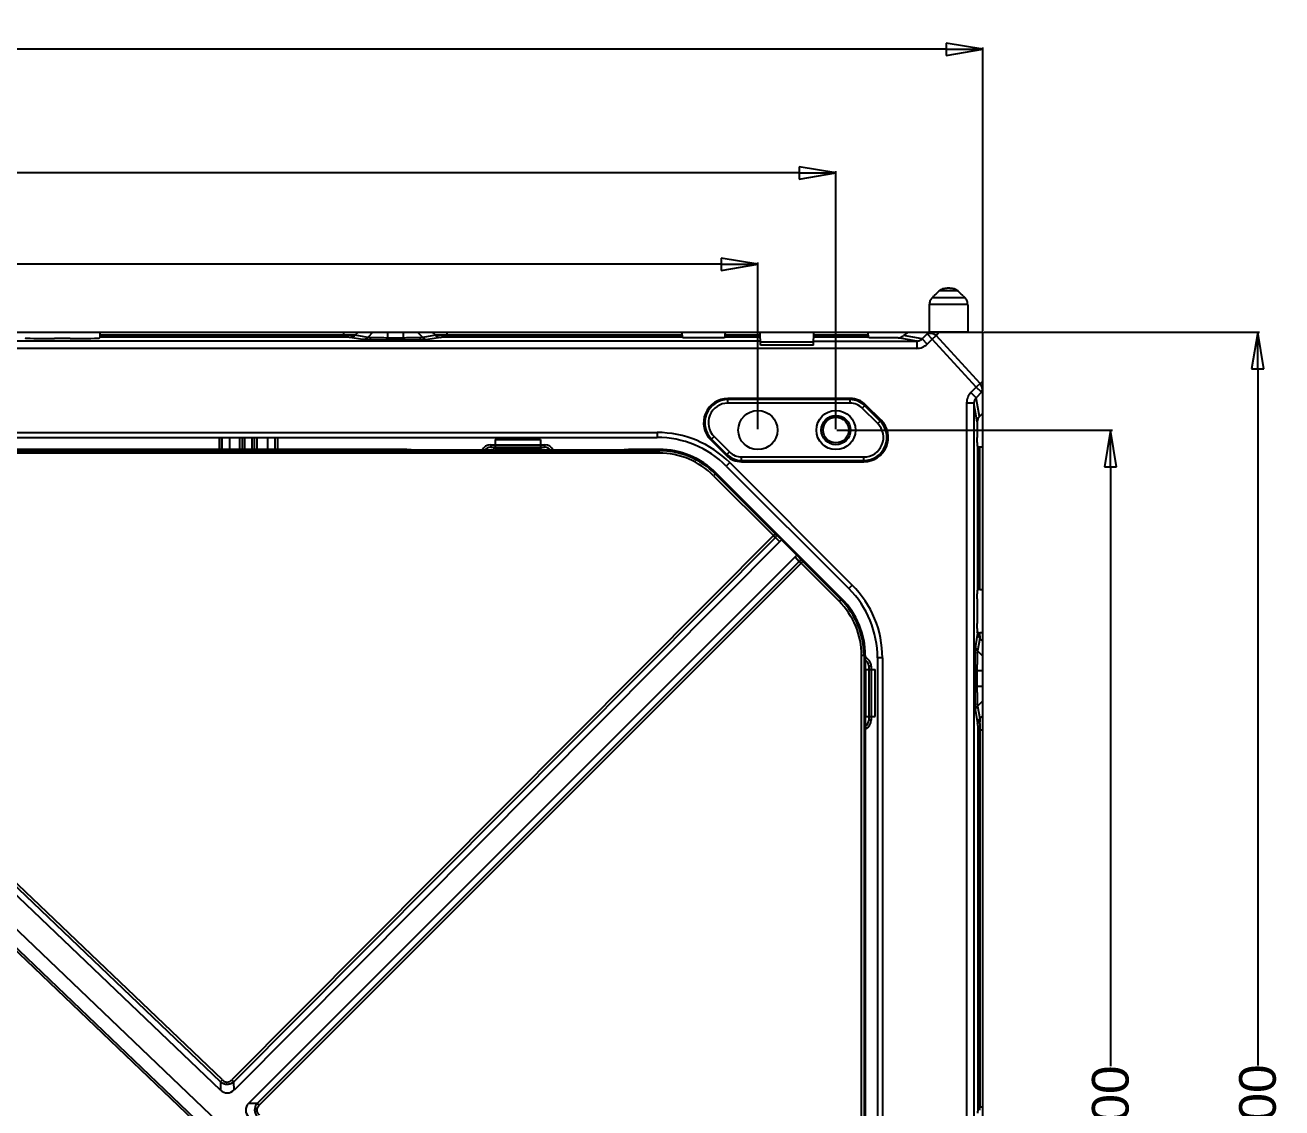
# Model space of a CAD drawing. Header units: millimetres. Extents: x 7531 to 19147, y 2539 to 6525.
# Drawn here: x 8243 to 8499.7, y 3234.9 to 3456 of the extents above; entities that cross this region are included whole.
import ezdxf

# ---------------------------------------------------------------- set-up
doc = ezdxf.new("R2010")
doc.units = ezdxf.units.MM
doc.layers.add('DIM', color=4, linetype='Continuous')
doc.styles.get("Standard").update_dxf_attribs({"font": 'arial.ttf'})
doc.dimstyles.new('03', dxfattribs={"dimscale": 3, "dimtxt": 2.5, "dimasz": 2.5, "dimexe": 0.125, "dimexo": 0.0625, "dimgap": 0.09, "dimtad": 0, "dimdec": 3, "dimzin": 4, "dimdsep": 46, "dimtxsty": 'Standard', "dimblk": 'CLOSED', "dimcen": 0.09, "dimclrd": 2, "dimclre": 2, "dimclrt": 4, "dimazin": 1, "dimtp": 0.01, "dimtm": 0.01, "dimtfac": 1, "dimtdec": 3, "dimtofl": 0, "dimtmove": 0, "dimatfit": 3, "dimldrblk": 'CLOSED', "dimfxl": 1, "dimtolj": 1, "dimtzin": 4, "dimarcsym": 0})

# ---------------------------------------------------------------- blocks, each defined once
blk = doc.blocks.new('_CLOSED')
at = {"color": 0, "linetype": 'ByBlock'}
for p, q in [((0, 0), (-1, 0.167)), ((-1, 0.167), (-1, -0.167)), ((-1, -0.167), (0, 0)), ((-1, 0), (0, 0))]:
    blk.add_line(p, q, dxfattribs=at)
blk = doc.blocks.new('*D95')
at = {"layer": 'Defpoints', "color": 0, "transparency": 16777216}
for p in [(8438.64, 3393.33), (8494.79, 3393.33), (8438.64, 3055.83)]:
    blk.add_point(p, dxfattribs=at)
at = {"layer": 'DIM', "color": 2, "lineweight": -2, "transparency": 16777216}
for p, q in [((8438.82, 3393.33), (8495.17, 3393.33)), ((8494.79, 3385.83), (8494.79, 3243.53)), ((8494.79, 3063.33), (8494.79, 3206.06)), ((8438.82, 3055.83), (8495.17, 3055.83))]:
    blk.add_line(p, q, dxfattribs=at)
at = {"layer": 'DIM', "color": 2, "lineweight": -2, "transparency": 16777216, "xscale": 7.5, "yscale": 7.5, "zscale": 7.5}
for p, rotation in [((8494.79, 3393.33), 90), ((8494.79, 3055.83), 270)]:
    blk.add_blockref('_CLOSED', p, dxfattribs=dict(at, rotation=rotation))
at = {"layer": 'DIM', "color": 4, "transparency": 16777216, "insert": (8494.79, 3224.79), "char_height": 7.5, "attachment_point": 5, "rotation": 90}
blk.add_mtext('\\A1;337.500', dxfattribs=at)
blk = doc.blocks.new('*D96')
at = {"layer": 'Defpoints', "color": 0, "transparency": 16777216}
for p in [(7838.64, 3451.13), (7838.64, 3393.33), (8438.64, 3393.33)]:
    blk.add_point(p, dxfattribs=at)
at = {"layer": 'DIM', "color": 2, "lineweight": -2, "transparency": 16777216}
for p, q in [((7838.64, 3393.51), (7838.64, 3451.5)), ((7846.14, 3451.13), (8119.88, 3451.13)), ((8431.14, 3451.13), (8157.4, 3451.13)), ((8438.64, 3393.51), (8438.64, 3451.5))]:
    blk.add_line(p, q, dxfattribs=at)
at = {"layer": 'DIM', "color": 2, "lineweight": -2, "transparency": 16777216, "xscale": 7.5, "yscale": 7.5, "zscale": 7.5, "rotation": 180}
blk.add_blockref('_CLOSED', (7838.64, 3451.13), dxfattribs=at)
at = {"layer": 'DIM', "color": 2, "lineweight": -2, "transparency": 16777216, "xscale": 7.5, "yscale": 7.5, "zscale": 7.5}
blk.add_blockref('_CLOSED', (8438.64, 3451.13), dxfattribs=at)
at = {"layer": 'DIM', "color": 4, "transparency": 16777216, "insert": (8138.64, 3451.13), "char_height": 7.5, "attachment_point": 5}
blk.add_mtext('\\A1;600.000', dxfattribs=at)
blk = doc.blocks.new('*D97')
at = {"layer": 'Defpoints', "color": 0, "transparency": 16777216}
for p in [(8408.64, 3373.33), (8464.72, 3373.33), (8408.64, 3075.83)]:
    blk.add_point(p, dxfattribs=at)
at = {"layer": 'DIM', "color": 2, "lineweight": -2, "transparency": 16777216}
for p, q in [((8408.82, 3373.33), (8465.1, 3373.33)), ((8464.72, 3365.83), (8464.72, 3243.38)), ((8464.72, 3083.33), (8464.72, 3205.77)), ((8408.82, 3075.83), (8465.1, 3075.83))]:
    blk.add_line(p, q, dxfattribs=at)
at = {"layer": 'DIM', "color": 2, "lineweight": -2, "transparency": 16777216, "xscale": 7.5, "yscale": 7.5, "zscale": 7.5}
for p, rotation in [((8464.72, 3373.33), 90), ((8464.72, 3075.83), 270)]:
    blk.add_blockref('_CLOSED', p, dxfattribs=dict(at, rotation=rotation))
at = {"layer": 'DIM', "color": 4, "transparency": 16777216, "insert": (8464.72, 3224.58), "char_height": 7.5, "attachment_point": 5, "rotation": 90}
blk.add_mtext('\\A1;297.500', dxfattribs=at)
blk = doc.blocks.new('*D98')
at = {"layer": 'Defpoints', "color": 0, "transparency": 16777216}
for p in [(7868.64, 3425.84), (7868.64, 3373.33), (8408.64, 3373.33)]:
    blk.add_point(p, dxfattribs=at)
at = {"layer": 'DIM', "color": 2, "lineweight": -2, "transparency": 16777216}
for p, q in [((7868.64, 3373.51), (7868.64, 3426.21)), ((7876.14, 3425.84), (8119.9, 3425.84)), ((8401.14, 3425.84), (8157.38, 3425.84)), ((8408.64, 3373.51), (8408.64, 3426.21))]:
    blk.add_line(p, q, dxfattribs=at)
at = {"layer": 'DIM', "color": 2, "lineweight": -2, "transparency": 16777216, "xscale": 7.5, "yscale": 7.5, "zscale": 7.5, "rotation": 180}
blk.add_blockref('_CLOSED', (7868.64, 3425.84), dxfattribs=at)
at = {"layer": 'DIM', "color": 2, "lineweight": -2, "transparency": 16777216, "xscale": 7.5, "yscale": 7.5, "zscale": 7.5}
blk.add_blockref('_CLOSED', (8408.64, 3425.84), dxfattribs=at)
at = {"layer": 'DIM', "color": 4, "transparency": 16777216, "insert": (8138.64, 3425.84), "char_height": 7.5, "attachment_point": 5}
blk.add_mtext('\\A1;540.000', dxfattribs=at)
blk = doc.blocks.new('*D99')
at = {"layer": 'Defpoints', "color": 0, "transparency": 16777216}
for p in [(8392.7, 3407.19), (7884.58, 3373.33), (8392.7, 3373.33)]:
    blk.add_point(p, dxfattribs=at)
at = {"layer": 'DIM', "color": 2, "lineweight": -2, "transparency": 16777216}
for p, q in [((7884.58, 3373.51), (7884.58, 3407.57)), ((7892.08, 3407.19), (8119.9, 3407.19)), ((8385.2, 3407.19), (8157.38, 3407.19)), ((8392.7, 3373.51), (8392.7, 3407.57))]:
    blk.add_line(p, q, dxfattribs=at)
at = {"layer": 'DIM', "color": 2, "lineweight": -2, "transparency": 16777216, "xscale": 7.5, "yscale": 7.5, "zscale": 7.5, "rotation": 180}
blk.add_blockref('_CLOSED', (7884.58, 3407.19), dxfattribs=at)
at = {"layer": 'DIM', "color": 2, "lineweight": -2, "transparency": 16777216, "xscale": 7.5, "yscale": 7.5, "zscale": 7.5}
blk.add_blockref('_CLOSED', (8392.7, 3407.19), dxfattribs=at)
at = {"layer": 'DIM', "color": 4, "transparency": 16777216, "insert": (8138.64, 3407.19), "char_height": 7.5, "attachment_point": 5}
blk.add_mtext('\\A1;508.120', dxfattribs=at)
blk = doc.blocks.new('DASFASFASEFWE')
at = {"color": 7, "linetype": 'Continuous'}
for p, q in [((333.72, 3535.07), (342.99, 3535.07)), ((333.72, 3535.07), (333.72, 3533.19)), ((342.99, 3535.07), (342.99, 3533.19)), ((277.65, 3402.14), (140.8, 3532.88)), ((277.65, 3403.87), (143.4, 3532.11)), ((144, 3532.81), (367.23, 3532.81)), ((278.03, 3404.27), (144, 3532.31)), ((367.23, 3532.31), (144, 3532.31)), ((314.94, 3533.07), (211.76, 3533.07)), ((315.79, 3533.01), (315.74, 3533.03)), ((316.59, 3532.97), (332.44, 3532.97)), ((333.72, 3533.19), (333.43, 3533.02)), ((333.72, 3533.19), (342.99, 3533.19)), ((342.99, 3533.19), (343.27, 3533.02)), ((344.27, 3532.97), (360.12, 3532.97)), ((360.94, 3533.01), (360.94, 3533.03)), ((367.23, 3533.07), (361.76, 3533.07)), ((367.23, 3532.31), (367.23, 3533.07)), ((278.77, 3394.16), (136.81, 3529.77)), ((134.57, 3527.43), (272.14, 3396.02)), ((134.88, 3527.76), (272.45, 3396.34)), ((378.89, 3528.24), (378.35, 3527.7)), ((378.35, 3527.7), (390.6, 3515.45)), ((378.71, 3528.05), (390.94, 3515.82)), ((404.52, 3502.61), (378.89, 3528.24)), ((390.95, 3515.81), (279.98, 3404.29)), ((391, 3515.06), (280.37, 3403.9)), ((392.26, 3514.57), (280.41, 3402.18)), ((391, 3515.06), (391.91, 3514.21)), ((392.27, 3514.57), (391.15, 3515.61)), ((392.26, 3514.57), (395.36, 3511.47)), ((283.37, 3399.47), (395.36, 3511.47)), ((396.4, 3510.37), (395.37, 3511.47)), ((285.13, 3399.47), (395.86, 3510.2)), ((285.52, 3399.08), (396.6, 3510.16)), ((395.01, 3511.11), (395.86, 3510.2)), ((396.25, 3509.8), (403.98, 3502.07)), ((396.6, 3510.16), (404.33, 3502.43)), ((403.98, 3502.07), (404.52, 3502.61)), ((409.35, 3490.95), (408.59, 3490.95)), ((408.59, 3285.7), (408.59, 3490.95)), ((409.09, 3490.95), (409.09, 3285.7)), ((409.35, 3490.95), (409.35, 3488.32)), ((409.35, 3488.32), (409.47, 3488.13)), ((409.47, 3488.13), (411.35, 3488.13)), ((409.47, 3478.52), (409.47, 3488.13)), ((411.35, 3478.52), (411.35, 3488.13)), ((409.47, 3478.52), (409.35, 3478.32)), ((409.35, 3478.32), (409.35, 3298.32)), ((409.47, 3478.52), (411.35, 3478.52)), ((277.65, 3403.87), (278.03, 3404.27)), ((277.65, 3403.87), (277.65, 3402.14)), ((279.98, 3404.29), (280.37, 3403.9)), ((280.41, 3402.18), (280.37, 3403.9)), ((285.13, 3399.47), (283.37, 3399.47)), ((285.13, 3399.47), (285.52, 3399.08))]:
    blk.add_line(p, q, dxfattribs=at)
for centre, radius, start, end in [((367.23, 3516.57), 16.5, 45, 90), ((367.23, 3516.57), 16.24, 45, 90), ((367.23, 3516.57), 15.74, 45, 90), ((414.62, 3539.52), 34, 225.0561, 225.991), ((418.17, 3531.77), 31.04, 224.0334, 225.0575), ((392.85, 3490.95), 15.74, 0, 45), ((392.85, 3490.95), 16.24, 0, 45), ((392.85, 3490.95), 16.5, 0, 45), ((279.01, 3403.61), 2, 227.1264, 314.3219), ((284.8, 3398.08), 2, 135.8517, 225.4586)]:
    blk.add_arc(centre, radius, start, end, dxfattribs=at)
for centre, start_param, end_param in [((332.44, 3533.02), -1.570796, -0.087266), ((344.27, 3533.02), -3.054326, -1.570796)]:
    blk.add_ellipse(centre, major_axis=(1, 0), ratio=0.052408, start_param=start_param, end_param=end_param, dxfattribs=at)
for points, knots in [([(315.74, 3533.03), (315.74, 3533.04), (315.73, 3533.04), (315.71, 3533.04), (315.69, 3533.05), (315.65, 3533.05), (315.58, 3533.06), (315.48, 3533.06), (315.36, 3533.07), (315.23, 3533.07), (315.09, 3533.07), (314.99, 3533.07), (314.94, 3533.07)], [0, 0, 0, 0, 0.013233, 0.034581, 0.063978, 0.101221, 0.198262, 0.32283, 0.470646, 0.637144, 0.816056, 1, 1, 1, 1]), ([(316.59, 3532.97), (316.54, 3532.97), (316.44, 3532.97), (316.3, 3532.97), (316.17, 3532.97), (316.05, 3532.98), (315.95, 3532.98), (315.88, 3532.99), (315.84, 3532.99), (315.82, 3533), (315.8, 3533), (315.79, 3533), (315.79, 3533.01)], [0, 0, 0, 0, 0.183944, 0.362856, 0.529354, 0.67717, 0.801738, 0.898779, 0.936022, 0.965419, 0.986767, 1, 1, 1, 1]), ([(360.92, 3533.01), (360.91, 3533), (360.9, 3533), (360.89, 3533), (360.86, 3532.99), (360.82, 3532.99), (360.75, 3532.98), (360.65, 3532.98), (360.54, 3532.97), (360.41, 3532.97), (360.27, 3532.97), (360.17, 3532.97), (360.12, 3532.97)], [0, 0, 0, 0, 0.013233, 0.034581, 0.063978, 0.101221, 0.198262, 0.32283, 0.470646, 0.637144, 0.816056, 1, 1, 1, 1]), ([(361.76, 3533.07), (361.71, 3533.07), (361.62, 3533.07), (361.47, 3533.07), (361.34, 3533.07), (361.23, 3533.06), (361.13, 3533.06), (361.06, 3533.05), (361.02, 3533.05), (360.99, 3533.04), (360.98, 3533.04), (360.97, 3533.04), (360.96, 3533.03)], [0, 0, 0, 0, 0.183944, 0.362856, 0.529354, 0.67717, 0.801738, 0.898779, 0.936022, 0.965419, 0.986767, 1, 1, 1, 1]), ([(391.15, 3515.61), (391.14, 3515.63), (391.06, 3515.7), (390.99, 3515.77), (390.94, 3515.82)], [0, 0, 0, 0, 0.23021, 1, 1, 1, 1]), ([(391, 3515.06), (391.04, 3515.11), (391.11, 3515.21), (391.18, 3515.34), (391.2, 3515.44), (391.2, 3515.51), (391.18, 3515.57), (391.16, 3515.6), (391.15, 3515.61)], [0, 0, 0, 0, 0.305729, 0.584136, 0.705998, 0.814862, 0.911869, 1, 1, 1, 1]), ([(396.41, 3510.36), (396.4, 3510.37), (396.36, 3510.39), (396.3, 3510.4), (396.24, 3510.4), (396.13, 3510.38), (396, 3510.32), (395.91, 3510.24), (395.86, 3510.2)], [0, 0, 0, 0, 0.088114, 0.185114, 0.293982, 0.415858, 0.694295, 1, 1, 1, 1]), ([(396.6, 3510.16), (396.58, 3510.18), (396.51, 3510.25), (396.44, 3510.32), (396.4, 3510.37)], [0, 0, 0, 0, 0.266383, 1, 1, 1, 1]), ([(277.65, 3403.87), (277.75, 3403.8), (277.96, 3403.66), (278.29, 3403.51), (278.65, 3403.41), (279.02, 3403.39), (279.38, 3403.42), (279.74, 3403.53), (280.07, 3403.69), (280.27, 3403.83), (280.37, 3403.9)], [0, 0, 0, 0, 0.124633, 0.249804, 0.374747, 0.49993, 0.625322, 0.75051, 0.875529, 1, 1, 1, 1]), ([(278.03, 3404.27), (278.17, 3404.14), (278.39, 3403.97), (278.74, 3403.85), (279.1, 3403.8), (279.47, 3403.9), (279.77, 3404.11), (279.91, 3404.23), (279.98, 3404.29)], [0, 0, 0, 0, 0.249507, 0.375128, 0.500325, 0.749638, 0.874847, 1, 1, 1, 1]), ([(285.13, 3399.47), (284.98, 3399.27), (284.78, 3398.94), (284.65, 3398.45), (284.61, 3398.08), (284.66, 3397.7), (284.8, 3397.22), (285.01, 3396.89), (285.16, 3396.69)], [0, 0, 0, 0, 0.249436, 0.374676, 0.499994, 0.625313, 0.750552, 1, 1, 1, 1]), ([(285.52, 3399.08), (285.39, 3398.94), (285.21, 3398.72), (285.07, 3398.36), (285.02, 3397.99), (285.16, 3397.52), (285.41, 3397.22), (285.55, 3397.09)], [0, 0, 0, 0, 0.249712, 0.375526, 0.500831, 0.750253, 1, 1, 1, 1])]:
    blk.add_open_spline(points, degree=3, knots=knots, dxfattribs=at)

msp = doc.modelspace()

# ---------------------------------------------------------------- linework, layer by layer
at = {"color": 7, "linetype": 'Continuous'}
for p, q in [((8433.58193, 3401.73953), (8429.69121, 3401.73953)), ((8431.7989, 3402.32531), (8431.47423, 3402.32531)), ((8427.68657, 3398.82531), (8427.7324, 3398.82531)), ((8427.68657, 3398.82531), (8427.68657, 3393.42531)), ((8435.54073, 3398.99689), (8427.7324, 3398.99689)), ((8427.7324, 3398.99689), (8427.7324, 3398.82531)), ((8428.32629, 3400.4111), (8428.63786, 3400.71716)), ((8428.32629, 3400.4111), (8434.94685, 3400.4111)), ((8428.53621, 3400.61743), (8428.63776, 3400.71707)), ((8434.63528, 3400.71716), (8434.94685, 3400.4111)), ((8434.84066, 3400.51554), (8434.94685, 3400.4111)), ((8435.54073, 3398.99689), (8435.54073, 3398.82531)), ((8435.58657, 3398.82531), (8435.54073, 3398.82531)), ((8435.58657, 3398.82531), (8435.58657, 3393.42531)), ((8427.68657, 3393.42531), (8435.58657, 3393.42531)), ((7838.63657, 3393.32531), (8438.63657, 3393.32531)), ((8393.18404, 3391.51252), (8140.94064, 3391.51252)), ((8252.24039, 3391.99799), (8249.03275, 3391.99799)), ((8258.32639, 3392.28276), (8258.23947, 3392.15236)), ((8308.11927, 3392.28276), (8258.32639, 3392.28276)), ((8258.34422, 3392.72158), (8258.35476, 3393.32531)), ((8308.11927, 3392.72158), (8258.34422, 3392.72158)), ((8308.11927, 3392.28276), (8308.11927, 3393.32531)), ((8309.46503, 3392.71538), (8308.11927, 3392.72158)), ((8311.96946, 3391.80543), (8309.406, 3392.25372)), ((8310.27744, 3392.701), (8309.80279, 3392.7112)), ((8310.45054, 3392.69255), (8310.27744, 3392.701)), ((8310.45054, 3392.69255), (8311.07369, 3393.32531)), ((8313.014, 3392.24425), (8310.45054, 3392.69255)), ((8314.07864, 3393.32531), (8313.014, 3392.24425)), ((8317.03306, 3393.32531), (8317.03306, 3391.69118)), ((8320.24008, 3392.13), (8317.03306, 3392.13)), ((8320.24008, 3391.69118), (8317.03306, 3391.69118)), ((8320.24008, 3393.32531), (8320.24008, 3391.69118)), ((8323.1945, 3393.32531), (8324.25913, 3392.24425)), ((8326.82259, 3392.69255), (8324.25913, 3392.24425)), ((8327.86714, 3392.25372), (8325.30368, 3391.80543)), ((8326.82259, 3392.69255), (8326.19944, 3393.32531)), ((8329.15387, 3393.32531), (8329.15387, 3392.28276)), ((8377.23217, 3392.72158), (8329.15387, 3392.72158)), ((8377.25892, 3392.28276), (8329.15387, 3392.28276)), ((8377.23217, 3392.72158), (8377.21636, 3393.32531)), ((8377.38657, 3392.1551), (8377.25892, 3392.28276)), ((8378.11038, 3392.1551), (8377.38657, 3392.1551)), ((8379.13656, 3392.18128), (8378.11038, 3392.1551)), ((8384.13623, 3392.18129), (8379.13691, 3392.18129)), ((8385.16275, 3392.1551), (8384.13658, 3392.18128)), ((8385.88657, 3392.1551), (8385.16275, 3392.1551)), ((8386.01422, 3392.28276), (8385.88657, 3392.1551)), ((8393.16387, 3392.28276), (8386.01422, 3392.28276)), ((8386.04097, 3392.72158), (8386.05678, 3393.32531)), ((8393.15238, 3392.72158), (8386.04097, 3392.72158)), ((8393.20555, 3390.69103), (8393.13657, 3393.32531)), ((8404.08383, 3391.31135), (8393.18931, 3391.31135)), ((8404.06759, 3390.69103), (8404.13657, 3393.32531)), ((8404.0891, 3391.51252), (8425.14437, 3391.51252)), ((8415.25892, 3392.28276), (8404.10927, 3392.28276)), ((8415.23217, 3392.72158), (8404.12076, 3392.72158)), ((8415.23217, 3392.72158), (8415.21636, 3393.32531)), ((8415.38657, 3392.1551), (8415.25892, 3392.28276)), ((8416.11038, 3392.1551), (8415.38657, 3392.1551)), ((8417.13656, 3392.18128), (8416.11038, 3392.1551)), ((8421.32019, 3392.18129), (8417.13691, 3392.18129)), ((8425.14437, 3391.51252), (8421.32019, 3392.18129)), ((8423.16275, 3393.2072), (8422.42917, 3392.60885)), ((8426.23231, 3391.94376), (8422.42917, 3392.60885)), ((8423.16275, 3393.2072), (8423.28269, 3393.32531)), ((8425.14437, 3391.51252), (8425.14437, 3390.01304)), ((8426.23231, 3391.94376), (8427.27531, 3392.9709)), ((8426.23231, 3391.94376), (8427.27686, 3390.8831)), ((8427.27531, 3392.9709), (8427.55643, 3393.32531)), ((8427.27531, 3392.9709), (8428.31985, 3391.91024)), ((8427.27686, 3390.8831), (8428.31985, 3391.91024)), ((8428.31985, 3391.91024), (8429.10236, 3392.62626)), ((8437.30376, 3382.09213), (8428.31985, 3391.91024)), ((8429.10236, 3392.62626), (8429.65685, 3393.32531)), ((8438.08627, 3382.80815), (8429.10236, 3392.62626)), ((8438.63657, 3055.82531), (8438.63657, 3393.32531)), ((8425.14437, 3390.01304), (8140.94064, 3390.01304)), ((8404.06759, 3390.69103), (8393.20555, 3390.69103)), ((8438.63657, 3383.24353), (8438.08627, 3382.80815)), ((8437.30376, 3382.09213), (8436.19435, 3380.9656)), ((8437.25501, 3379.92106), (8436.19435, 3380.9656)), ((8438.36442, 3381.04758), (8437.25501, 3379.92106)), ((8438.08627, 3382.80815), (8437.30376, 3382.09213)), ((8438.36442, 3381.04758), (8437.30376, 3382.09213)), ((8438.63657, 3381.26289), (8438.36442, 3381.04758)), ((8411.55078, 3379.79162), (8386.5716, 3379.79162)), ((8386.5716, 3378.82531), (8386.5716, 3379.79162)), ((8411.55078, 3379.53662), (8386.5716, 3379.53662)), ((8411.55078, 3378.82531), (8386.5716, 3378.82531)), ((8411.55078, 3378.82531), (8411.55078, 3379.79162)), ((8414.02566, 3377.80019), (8414.70894, 3378.48347)), ((8417.67507, 3375.15671), (8414.52863, 3378.30316)), ((8417.85539, 3375.33702), (8414.70894, 3378.48347)), ((8436.82378, 3378.83311), (8435.32429, 3378.83311)), ((8435.32429, 3378.83311), (8435.32429, 3226.87942)), ((8436.82378, 3378.83311), (8436.82378, 3226.87941)), ((8437.49255, 3375.00894), (8436.82378, 3378.83311)), ((8437.92758, 3376.07518), (8437.25501, 3379.92106)), ((8417.1721, 3374.65374), (8414.02566, 3377.80019)), ((8437.92758, 3376.07518), (8438.63657, 3376.79511)), ((7905.1782, 3372.82531), (8372.09494, 3372.82531)), ((8372.09494, 3372.82531), (8372.09494, 3371.82531)), ((8417.1721, 3374.65374), (8417.85539, 3375.33702)), ((8437.49255, 3375.00894), (8437.49255, 3371.82566)), ((7905.1782, 3371.82531), (8372.09494, 3371.82531)), ((8282.65372, 3371.82531), (8282.65372, 3369.16809)), ((8283.15342, 3371.82531), (8283.15342, 3369.16809)), ((8283.24316, 3369.16809), (8283.24316, 3371.82531)), ((8284.74225, 3371.82531), (8284.74225, 3369.16809)), ((8286.81642, 3371.82531), (8286.81642, 3369.16809)), ((8287.36972, 3371.82531), (8287.36972, 3369.16809)), ((8287.86941, 3371.82531), (8287.86941, 3369.16809)), ((8289.40372, 3369.16809), (8289.40372, 3371.82531)), ((8289.90342, 3369.16809), (8289.90342, 3371.82531)), ((8290.45672, 3369.16809), (8290.45672, 3371.82531)), ((8292.53089, 3371.82531), (8292.53089, 3369.16809)), ((8294.02998, 3371.82531), (8294.02998, 3369.16809)), ((8294.11972, 3369.16809), (8294.11972, 3371.82531)), ((8294.61941, 3369.16809), (8294.61941, 3371.82531)), ((8338.13657, 3370.31666), (8349.13657, 3370.31666)), ((8338.13657, 3370.31666), (8338.13657, 3369.82531)), ((8349.13657, 3370.31666), (8349.13657, 3369.82531)), ((8383.05989, 3371.3136), (8383.74317, 3371.99689)), ((8383.05989, 3371.3136), (8386.20633, 3368.16716)), ((8383.2402, 3371.49391), (8386.38665, 3368.34747)), ((8383.74317, 3371.99689), (8386.88962, 3368.85044)), ((8437.46636, 3370.79913), (8437.49254, 3371.8253)), ((8437.46636, 3370.79913), (8437.46636, 3370.07531)), ((8338.13657, 3369.82531), (8349.13657, 3369.82531)), ((8386.20633, 3368.16716), (8386.88962, 3368.85044)), ((8389.36449, 3367.82531), (8414.34368, 3367.82531)), ((8389.36449, 3366.85901), (8389.36449, 3367.82531)), ((8414.34368, 3366.85901), (8414.34368, 3367.82531)), ((8437.59401, 3369.94766), (8437.46636, 3370.07531)), ((8437.59401, 3340.70297), (8437.59401, 3369.94766)), ((8438.03284, 3369.92091), (8438.63657, 3369.9051)), ((8438.03284, 3340.72971), (8438.03284, 3369.92091)), ((8386.94418, 3366.67456), (8386.23707, 3365.96745)), ((8386.23707, 3365.96745), (8411.2787, 3340.92582)), ((8386.94418, 3366.67456), (8411.98581, 3341.63292)), ((8389.36449, 3367.114), (8414.34368, 3367.114)), ((8389.36449, 3366.85901), (8414.34368, 3366.85901)), ((8411.98581, 3341.63292), (8411.2787, 3340.92582)), ((8437.46636, 3340.57531), (8437.59401, 3340.70297)), ((8437.46636, 3340.57531), (8437.46636, 3339.8515)), ((8437.49254, 3338.82532), (8437.46636, 3339.8515)), ((8438.03284, 3340.72971), (8438.63657, 3340.74552)), ((8437.49255, 3338.82497), (8437.49255, 3333.82566)), ((8437.56498, 3331.80588), (8437.11668, 3329.24242)), ((8437.46636, 3332.79913), (8437.49254, 3333.8253)), ((8437.46636, 3332.79913), (8437.46636, 3332.07531)), ((8437.57692, 3331.96475), (8437.46636, 3332.07531)), ((8437.57692, 3331.96475), (8437.56498, 3331.80588)), ((8438.02832, 3331.92894), (8438.02676, 3331.75952)), ((8438.63657, 3331.91145), (8438.02832, 3331.92894)), ((8438.00381, 3330.76134), (8437.55551, 3328.19788)), ((8438.00589, 3330.78924), (8438.00381, 3330.76134)), ((8438.63657, 3330.13819), (8438.00381, 3330.76134)), ((8438.0193, 3331.22156), (8438.00589, 3330.78924)), ((8438.02058, 3331.29237), (8438.0193, 3331.22156)), ((8418.13657, 3326.78368), (8417.13657, 3326.78368)), ((8417.13657, 3326.78368), (8417.13657, 3122.36694)), ((8418.13657, 3326.78368), (8418.13657, 3122.36694)), ((8437.55551, 3328.19788), (8438.63657, 3327.13324)), ((8415.82792, 3325.07531), (8415.33657, 3325.07531)), ((8415.33657, 3325.07531), (8415.33657, 3314.07531)), ((8415.82792, 3325.07531), (8415.82792, 3314.07531)), ((8437.00243, 3324.17882), (8438.63657, 3324.17882)), ((8437.00243, 3324.17882), (8437.00243, 3320.97181)), ((8437.44126, 3324.17882), (8437.44126, 3320.97181)), ((8437.00243, 3320.97181), (8438.63657, 3320.97181)), ((8437.55551, 3316.95275), (8438.63657, 3318.01738)), ((8437.55551, 3316.95275), (8438.00381, 3314.38929)), ((8415.82792, 3314.07531), (8415.33657, 3314.07531)), ((8437.11668, 3315.9082), (8437.56498, 3313.34474)), ((8438.63657, 3315.01244), (8438.00381, 3314.38929)), ((8438.00381, 3314.38929), (8438.01255, 3314.20709)), ((8438.01255, 3314.20709), (8438.02257, 3313.73376)), ((8437.59401, 3312.05801), (8438.63657, 3312.05801)), ((8437.59401, 3312.05801), (8437.59401, 3235.09261)), ((8438.02665, 3313.4019), (8438.03284, 3312.05801)), ((8438.03284, 3312.05801), (8438.03284, 3235.09261)), ((8437.59401, 3235.09261), (8438.63657, 3235.09261))]:
    msp.add_line(p, q, dxfattribs=at)
msp.add_circle((8392.69657, 3373.32531), 4, dxfattribs=at)
at = {"color": 6, "linetype": 'Continuous'}
for radius in [4, 3, 2.625]:
    msp.add_circle((8408.63657, 3373.32531), radius, dxfattribs=at)
at = {"color": 7, "linetype": 'Continuous'}
for centre, radius, start, end in [((8523.66695, 3303.92927), 135.64079, 133.9932732, 134.4746617), ((8480.15038, 3348.94786), 73.028, 133.7058731, 133.9634463), ((8431.06279, 3400.30412), 1.98535, 131.3847145, 133.6974404), ((8431.46406, 3388.21644), 14.10888, 89.9586928, 90.4113424), ((8431.46405, 3388.21795), 14.10737, 89.9586565, 90.4113546), ((8431.80908, 3388.21644), 14.10888, 89.5886576, 90.0413072), ((8431.80908, 3388.21795), 14.10737, 89.5886454, 90.0413435), ((8432.21032, 3400.30409), 1.98539, 46.3025514, 48.6152234), ((8383.12294, 3348.94804), 73.02774, 46.0365532, 46.2941274), ((8339.60583, 3303.92891), 135.6413, 45.5253392, 46.0067259), ((8428.68657, 3398.82531), 1, 161.4748489, 180), ((8429.70931, 3398.99678), 1.97691, 175.7569472, 179.9969771), ((8434.58657, 3398.82531), 1, 0, 18.5251513), ((8433.56383, 3398.99678), 1.97691, 0.0030229, 4.2430527), ((8308.77536, 3323.32191), 69.3969, 89.1516999, 89.4305783), ((8309.38526, 3393.75246), 1.50277, 305.2639083, 310.201961), ((8309.39117, 3393.7456), 1.49372, 310.1986347, 315.1715367), ((8327.88197, 3393.7456), 1.49372, 224.8284633, 229.801364), ((8327.88788, 3393.75246), 1.50277, 229.7980376, 234.7360894), ((8328.5778, 3316.46324), 76.25602, 90.5914919, 90.7606991), ((8328.98925, 3273.36993), 119.35128, 90.25891, 90.5754389), ((8329.14585, 3239.95298), 152.7686, 89.9969924, 90.2610091), ((8427.66001, 3391.07597), 2.11749, 47.065926, 52.1503905), ((8436.48849, 3381.44954), 2.09731, 33.8308908, 40.3747449), ((8386.5716, 3374.82531), 4.96631, 90, 225), ((8386.5716, 3374.82531), 4.71131, 90, 225), ((8386.5716, 3374.82531), 4, 90, 225), ((8411.55078, 3375.32531), 4.46631, 45, 90), ((8411.55078, 3375.32531), 4.21131, 45, 90), ((8411.55078, 3375.32531), 3.5, 45, 90), ((8372.09494, 3351.82531), 21, 45, 90), ((8414.34368, 3371.82531), 4.96631, 270, 45), ((8414.34368, 3371.82531), 4.71131, 270, 45), ((8414.34368, 3371.82531), 4, 270, 45), ((8338.13657, 3368.32531), 1.99135, 90, 154.9347823), ((8349.13657, 3368.32531), 1.99135, 25.0651473, 90), ((8372.09494, 3351.82531), 20, 45, 90), ((8338.13657, 3368.32531), 1.5, 90, 145.7348251), ((8349.13657, 3368.32531), 1.5, 34.2650701, 90), ((8389.36449, 3371.32531), 4.46631, 225, 270), ((8389.36449, 3371.32531), 4.21131, 225, 270), ((8389.36449, 3371.32531), 3.5, 225, 270), ((8397.13657, 3326.78368), 20, 0, 45), ((8397.13657, 3326.78368), 21, 0, 45), ((8438.43646, 3345.85999), 13.93703, 267.8652089, 268.3218684), ((8368.19732, 3332.44958), 69.83285, 359.0505065, 359.4338178), ((8439.04516, 3331.81452), 1.48061, 200.2889929, 205.2866677), ((8439.05965, 3331.82302), 1.49734, 205.344015, 220.1971536), ((8439.05686, 3331.82071), 1.49372, 220.198636, 225.1715367), ((8413.83657, 3325.07531), 1.99135, 0, 67.4974755), ((8413.83657, 3325.07531), 1.5, 0, 59.9977992), ((8413.83657, 3314.07531), 1.99135, 293.7007599, 0), ((8413.83657, 3314.07531), 1.5, 302.2986656, 0), ((8368.058, 3312.70708), 69.9721, 0.5689562, 0.8407181), ((8285.71906, 3235.0838), 152.31378, 359.7305342, 0.0033148)]:
    msp.add_arc(centre, radius, start, end, dxfattribs=at)
for centre, major_axis, ratio, start_param, end_param in [((8249.03275, 3392.1551), (6, 0), 0.026185922, -3.124139361, -1.570796327), ((8252.24039, 3392.1551), (6, 0), 0.026185922, -1.570796327, -0.017453292), ((8258.32571, 3393.78224), (0, 1.5), 0.017455065, 3.167772592, 3.926990817), ((8377.25994, 3393.78224), (0, 1.5), 0.026185922, 2.35619449, 3.115412715), ((8386.01319, 3393.78224), (0, 1.5), 0.026185922, 3.167772592, 3.926990817), ((8415.25994, 3393.78224), (0, 1.5), 0.026185922, 2.35619449, 3.115412715), ((8421.31431, 3393.6818), (1.49455, -0.26137), 0.988642994, -1.395719121, -0.826898735), ((8421.17395, 3393.70635), (1.76948, -0.17684), 0.842574678, -0.914092138, -0.701726147), ((8438.99306, 3375.00306), (0.26137, -1.49455), 0.988642994, -2.52705991, -1.745873533), ((8439.0935, 3369.94869), (1.5, 0), 0.026185922, 3.167772592, 3.926990817), ((8439.0935, 3340.70194), (1.5, 0), 0.026185922, 8.639379797, 9.398598022)]:
    msp.add_ellipse(centre, major_axis=major_axis, ratio=ratio, start_param=start_param, end_param=end_param, dxfattribs=at)
for points, knots in [([(8429.75025, 3401.79371), (8429.85876, 3401.88932), (8430.09753, 3402.0573), (8430.50002, 3402.22729), (8430.85675, 3402.2991), (8431.1455, 3402.32147), (8431.29036, 3402.32438), (8431.36277, 3402.32495)], [0, 0, 0, 0, 0.249910383, 0.499800435, 0.749754524, 0.874871382, 1, 1, 1, 1]), ([(8431.91037, 3402.32495), (8431.98278, 3402.32438), (8432.12763, 3402.32147), (8432.41639, 3402.2991), (8432.77312, 3402.22729), (8433.17561, 3402.0573), (8433.41438, 3401.88932), (8433.52289, 3401.79371)], [0, 0, 0, 0, 0.125128797, 0.250245895, 0.500201427, 0.750091747, 1, 1, 1, 1]), ([(8428.32629, 3400.4111), (8428.24155, 3400.32771), (8428.0866, 3400.1454), (8427.90698, 3399.83513), (8427.78573, 3399.49772), (8427.74662, 3399.26163), (8427.73782, 3399.14305)], [0, 0, 0, 0, 0.249999873, 0.499983963, 0.749967004, 1, 1, 1, 1]), ([(8435.53532, 3399.14305), (8435.52652, 3399.26163), (8435.48741, 3399.49772), (8435.36615, 3399.83513), (8435.18654, 3400.1454), (8435.03159, 3400.32771), (8434.94685, 3400.4111)], [0, 0, 0, 0, 0.250032996, 0.500016037, 0.750000127, 1, 1, 1, 1]), ([(8309.406, 3392.25372), (8309.35748, 3392.26221), (8309.21102, 3392.2663), (8308.78284, 3392.28236), (8308.40252, 3392.28276), (8308.11927, 3392.28276)], [0, 0, 0, 0, 0.114768897, 0.339939426, 1, 1, 1, 1]), ([(8317.03306, 3391.69118), (8316.43889, 3391.69118), (8315.32493, 3391.69744), (8313.8293, 3391.71392), (8312.73734, 3391.75603), (8312.16049, 3391.77203), (8311.96946, 3391.80543)], [0, 0, 0, 0, 0.35184884, 0.65980078, 0.885160456, 1, 1, 1, 1]), ([(8317.03306, 3392.13), (8316.55975, 3392.13001), (8315.67309, 3392.13635), (8314.48319, 3392.15233), (8313.61929, 3392.1952), (8313.16219, 3392.21009), (8313.014, 3392.24425)], [0, 0, 0, 0, 0.353015621, 0.661576647, 0.886578797, 1, 1, 1, 1]), ([(8324.25913, 3392.24425), (8324.11061, 3392.21008), (8323.653, 3392.19511), (8322.78876, 3392.15233), (8321.5992, 3392.13633), (8320.71307, 3392.13), (8320.24008, 3392.13)], [0, 0, 0, 0, 0.113669289, 0.338815858, 0.647220541, 1, 1, 1, 1]), ([(8325.30368, 3391.80543), (8325.11223, 3391.77197), (8324.53472, 3391.75599), (8323.44236, 3391.71389), (8321.94715, 3391.69743), (8320.83385, 3391.69118), (8320.24008, 3391.69118)], [0, 0, 0, 0, 0.115088295, 0.34058929, 0.648385338, 1, 1, 1, 1]), ([(8327.5654, 3392.71254), (8327.47539, 3392.71134), (8327.22785, 3392.70609), (8326.97966, 3392.70657), (8326.82259, 3392.69255)], [0, 0, 0, 0, 0.363394483, 1, 1, 1, 1]), ([(8329.15387, 3392.28276), (8328.8709, 3392.28276), (8328.49072, 3392.28236), (8328.06253, 3392.26632), (8327.91579, 3392.26223), (8327.86714, 3392.25372)], [0, 0, 0, 0, 0.659411724, 0.884919282, 1, 1, 1, 1]), ([(8425.14437, 3391.51252), (8425.43993, 3391.51142), (8425.84884, 3391.6278), (8426.16026, 3391.87427), (8426.23231, 3391.94376)], [0, 0, 0, 0, 0.747010041, 1, 1, 1, 1]), ([(8425.14437, 3390.01304), (8425.53548, 3390.01303), (8426.32557, 3390.1654), (8426.99802, 3390.60851), (8427.27686, 3390.8831)], [0, 0, 0, 0, 0.499853637, 1, 1, 1, 1]), ([(8427.27531, 3392.9709), (8427.32035, 3393.00556), (8427.53052, 3393.13292), (8427.78811, 3393.1656), (8427.97477, 3393.15169)], [0, 0, 0, 0, 0.23290264, 1, 1, 1, 1]), ([(8428.30966, 3393.08833), (8428.36678, 3393.0712), (8428.59806, 3392.9889), (8428.81275, 3392.86192), (8428.95929, 3392.74799)], [0, 0, 0, 0, 0.243159525, 1, 1, 1, 1]), ([(8436.19435, 3380.9656), (8435.91995, 3380.68698), (8435.47678, 3380.0146), (8435.32431, 3379.22451), (8435.32429, 3378.83311)], [0, 0, 0, 0, 0.499789747, 1, 1, 1, 1]), ([(8438.51218, 3381.98287), (8438.49955, 3382.03752), (8438.43577, 3382.2609), (8438.32872, 3382.47106), (8438.23069, 3382.61721)], [0, 0, 0, 0, 0.241675812, 1, 1, 1, 1]), ([(8438.36442, 3381.04758), (8438.39102, 3381.08205), (8438.4907, 3381.23738), (8438.5379, 3381.42294), (8438.54814, 3381.5629)], [0, 0, 0, 0, 0.236777705, 1, 1, 1, 1]), ([(8437.57692, 3331.96475), (8437.59564, 3331.94603), (8437.72577, 3331.95314), (8437.82963, 3331.93593), (8437.9173, 3331.93264)], [0, 0, 0, 0, 0.231793903, 1, 1, 1, 1]), ([(8437.11668, 3329.24242), (8437.08325, 3329.05101), (8437.06723, 3328.47362), (8437.02517, 3327.38155), (8437.00868, 3325.88631), (8437.00243, 3324.7729), (8437.00243, 3324.17882)], [0, 0, 0, 0, 0.115067497, 0.340523287, 0.648208285, 1, 1, 1, 1]), ([(8437.55551, 3328.19788), (8437.52137, 3328.04938), (8437.50633, 3327.59187), (8437.46362, 3326.72787), (8437.44758, 3325.53828), (8437.44127, 3324.65206), (8437.44126, 3324.17882)], [0, 0, 0, 0, 0.113647507, 0.338747526, 0.647039235, 1, 1, 1, 1]), ([(8437.00243, 3320.97181), (8437.00244, 3320.37771), (8437.00869, 3319.26392), (8437.02517, 3317.76849), (8437.06726, 3316.67645), (8437.08326, 3316.09944), (8437.11668, 3315.9082)], [0, 0, 0, 0, 0.351801917, 0.659703396, 0.885039566, 1, 1, 1, 1]), ([(8437.44126, 3320.97181), (8437.44127, 3320.49856), (8437.44759, 3319.61203), (8437.4636, 3318.42229), (8437.50638, 3317.55831), (8437.52136, 3317.1011), (8437.55551, 3316.95275)], [0, 0, 0, 0, 0.352969759, 0.661480763, 0.886459765, 1, 1, 1, 1]), ([(8437.56498, 3313.34474), (8437.57346, 3313.29622), (8437.57756, 3313.14976), (8437.59362, 3312.72158), (8437.59401, 3312.34126), (8437.59401, 3312.05801)], [0, 0, 0, 0, 0.114776892, 0.339939665, 1, 1, 1, 1]), ([(8437.59401, 3235.09261), (8437.59401, 3234.80964), (8437.59362, 3234.42946), (8437.57757, 3234.00128), (8437.57348, 3233.85453), (8437.56498, 3233.80588)], [0, 0, 0, 0, 0.659412225, 0.88491597, 1, 1, 1, 1])]:
    msp.add_open_spline(points, degree=3, knots=knots, dxfattribs=at)
for points in [[(8310.25287, 3392.52545), (8310.0108, 3392.35429), (8309.70246, 3392.25489), (8309.406, 3392.25372)], [(8313.014, 3392.24425), (8312.74779, 3391.97638), (8312.34711, 3391.80691), (8311.96946, 3391.80543)], [(8324.25913, 3392.24425), (8324.52535, 3391.97638), (8324.92602, 3391.80691), (8325.30368, 3391.80543)], [(8327.02026, 3392.52545), (8327.26233, 3392.35429), (8327.57068, 3392.25489), (8327.86714, 3392.25372)], [(8427.97477, 3393.15169), (8428.08807, 3393.14324), (8428.20084, 3393.12098), (8428.30966, 3393.08833)], [(8438.54814, 3381.5629), (8438.55839, 3381.70303), (8438.54382, 3381.84598), (8438.51218, 3381.98287)], [(8437.25501, 3379.92106), (8436.98422, 3379.64026), (8436.82234, 3379.22321), (8436.82378, 3378.83311)], [(8437.56498, 3331.80588), (8437.56565, 3331.63489), (8437.59713, 3331.4615), (8437.65642, 3331.30111)], [(8437.11668, 3329.24242), (8437.11816, 3328.86477), (8437.28764, 3328.46409), (8437.55551, 3328.19788)], [(8437.11668, 3315.9082), (8437.11816, 3316.28586), (8437.28764, 3316.68653), (8437.55551, 3316.95275)], [(8437.56498, 3313.34474), (8437.56646, 3313.7224), (8437.73593, 3314.12307), (8438.00381, 3314.38929)]]:
    msp.add_open_spline(points, degree=3, dxfattribs=at)

# ---------------------------------------------------------------- block references
msp.add_blockref('DASFASFASEFWE', (8005.28388, -163.6949))

# ---------------------------------------------------------------- dimensions: what is measured, and where the dimension line sits
at = {"layer": 'DIM'}
for base, p1, p2, picture, middle in [((7838.63657, 3451.12666), (8438.63657, 3393.32531), (7838.63657, 3393.32531), '*D96', (8138.63657, 3451.12666)), ((7868.63657, 3425.83565), (8408.63657, 3373.32531), (7868.63657, 3373.32531), '*D98', (8138.63657, 3425.83565)), ((8392.69657, 3407.19379), (7884.57657, 3373.32531), (8392.69657, 3373.32531), '*D99', (8138.63657, 3407.19379))]:
    dim = msp.add_linear_dim(base=base, p1=p1, p2=p2, dimstyle='03', override={"dimtxsty": 'Standard'}, dxfattribs=at)
    dim.commit()
    dim.dimension.update_dxf_attribs({"geometry": picture, "text_midpoint": middle})
dim = msp.add_linear_dim(base=(8494.79462, 3393.32531), p1=(8438.63657, 3055.82531), p2=(8438.63657, 3393.32531), angle=90, dimstyle='03', override={"dimtxsty": 'Standard'}, dxfattribs=at)
dim.commit()
dim.dimension.update_dxf_attribs({"geometry": '*D95', "text_midpoint": (8494.79462, 3224.79389), "dimtype": 160})
dim = msp.add_linear_dim(base=(8464.72179, 3373.32531), p1=(8408.63657, 3075.82531), p2=(8408.63657, 3373.32531), angle=90, dimstyle='03', override={"dimtxsty": 'Standard'}, dxfattribs=at)
dim.commit()
dim.dimension.update_dxf_attribs({"geometry": '*D97', "text_midpoint": (8464.72179, 3224.57531)})

doc.saveas('drawing.dxf')
